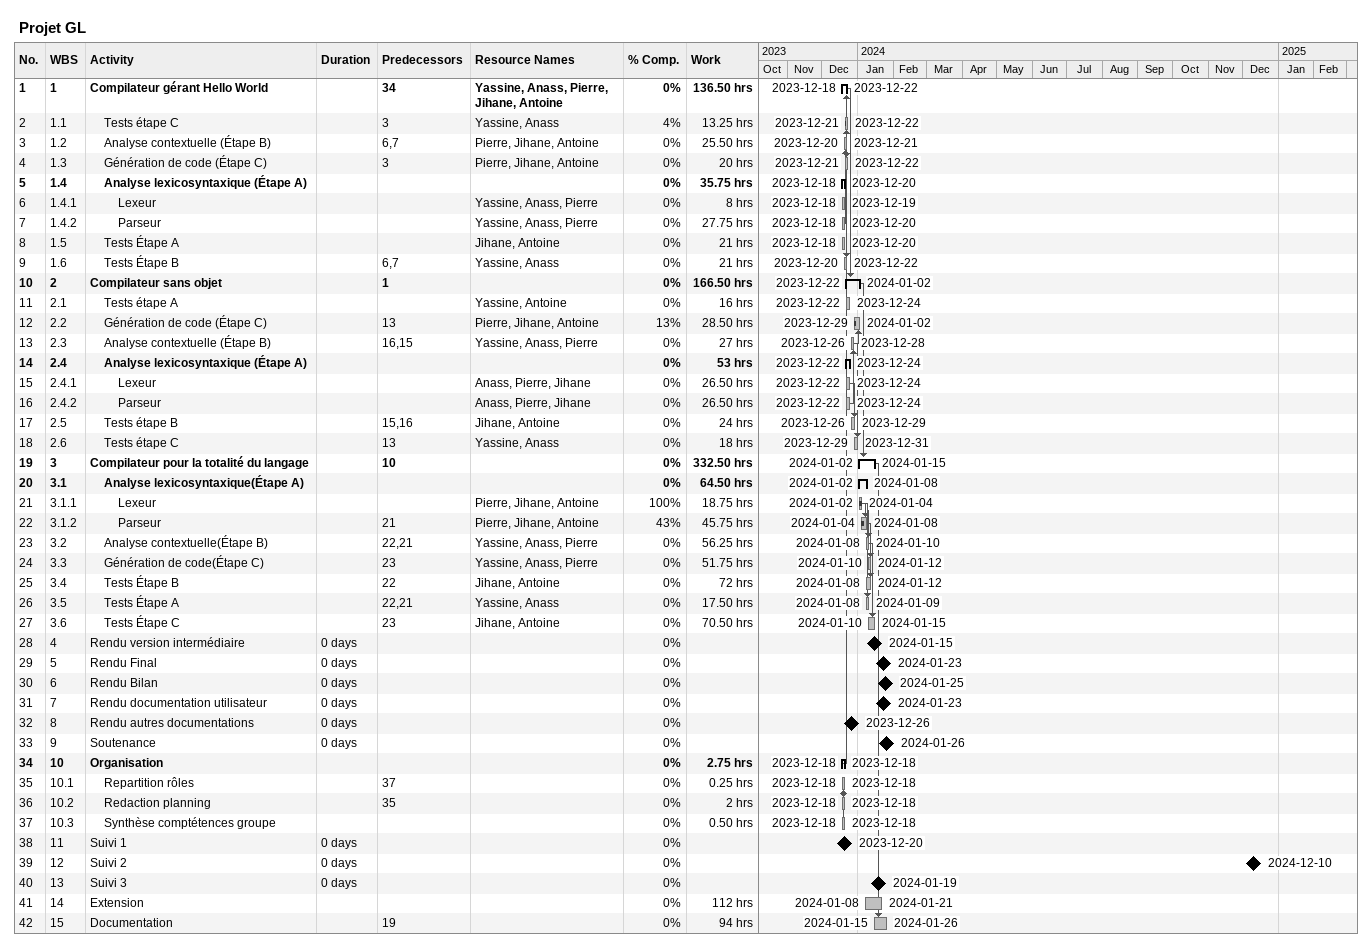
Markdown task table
Projet GL

| ID | WBS | Task | Duration | Start | Finish | Predecessors | Resources | % complete | Work (h) |
|---|---|---|---|---|---|---|---|---|---|
| 1 | 1 | **Compilateur gérant Hello World** |  | 2023-12-18 | 2023-12-22 | 34 | Yassine, Anass, Pierre, Jihane, Antoine | 0 | 136.50 |
| 2 | 1.1 | Tests étape C |  | 2023-12-21 | 2023-12-22 | 3 | Yassine, Anass | 4 | 13.25 |
| 3 | 1.2 | Analyse contextuelle (Étape B) |  | 2023-12-20 | 2023-12-21 | 6, 7 | Pierre, Jihane, Antoine | 0 | 25.50 |
| 4 | 1.3 | Génération de code (Étape C) |  | 2023-12-21 | 2023-12-22 | 3 | Pierre, Jihane, Antoine | 0 | 20 |
| 5 | 1.4 | **Analyse lexicosyntaxique (Étape A)** |  | 2023-12-18 | 2023-12-20 |  |  | 0 | 35.75 |
| 6 | 1.4.1 | Lexeur |  | 2023-12-18 | 2023-12-19 |  | Yassine, Anass, Pierre | 0 | 8 |
| 7 | 1.4.2 | Parseur |  | 2023-12-18 | 2023-12-20 |  | Yassine, Anass, Pierre | 0 | 27.75 |
| 8 | 1.5 | Tests Étape A |  | 2023-12-18 | 2023-12-20 |  | Jihane, Antoine | 0 | 21 |
| 9 | 1.6 | Tests Étape B |  | 2023-12-20 | 2023-12-22 | 6, 7 | Yassine, Anass | 0 | 21 |
| 10 | 2 | **Compilateur sans objet** |  | 2023-12-22 | 2024-01-02 | 1 |  | 0 | 166.50 |
| 11 | 2.1 | Tests étape A |  | 2023-12-22 | 2023-12-24 |  | Yassine, Antoine | 0 | 16 |
| 12 | 2.2 | Génération de code (Étape C) |  | 2023-12-29 | 2024-01-02 | 13 | Pierre, Jihane, Antoine | 13 | 28.50 |
| 13 | 2.3 | Analyse contextuelle (Étape B) |  | 2023-12-26 | 2023-12-28 | 16, 15 | Yassine, Anass, Pierre | 0 | 27 |
| 14 | 2.4 | **Analyse lexicosyntaxique (Étape A)** |  | 2023-12-22 | 2023-12-24 |  |  | 0 | 53 |
| 15 | 2.4.1 | Lexeur |  | 2023-12-22 | 2023-12-24 |  | Anass, Pierre, Jihane | 0 | 26.50 |
| 16 | 2.4.2 | Parseur |  | 2023-12-22 | 2023-12-24 |  | Anass, Pierre, Jihane | 0 | 26.50 |
| 17 | 2.5 | Tests étape B |  | 2023-12-26 | 2023-12-29 | 15, 16 | Jihane, Antoine | 0 | 24 |
| 18 | 2.6 | Tests étape C |  | 2023-12-29 | 2023-12-31 | 13 | Yassine, Anass | 0 | 18 |
| 19 | 3 | **Compilateur pour la totalité du langage** |  | 2024-01-02 | 2024-01-15 | 10 |  | 0 | 332.50 |
| 20 | 3.1 | **Analyse lexicosyntaxique(Étape A)** |  | 2024-01-02 | 2024-01-08 |  |  | 0 | 64.50 |
| 21 | 3.1.1 | Lexeur |  | 2024-01-02 | 2024-01-04 |  | Pierre, Jihane, Antoine | 100 | 18.75 |
| 22 | 3.1.2 | Parseur |  | 2024-01-04 | 2024-01-08 | 21 | Pierre, Jihane, Antoine | 43 | 45.75 |
| 23 | 3.2 | Analyse contextuelle(Étape B) |  | 2024-01-08 | 2024-01-10 | 22, 21 | Yassine, Anass, Pierre | 0 | 56.25 |
| 24 | 3.3 | Génération de code(Étape C) |  | 2024-01-10 | 2024-01-12 | 23 | Yassine, Anass, Pierre | 0 | 51.75 |
| 25 | 3.4 | Tests Étape B |  | 2024-01-08 | 2024-01-12 | 22 | Jihane, Antoine | 0 | 72 |
| 26 | 3.5 | Tests Étape A |  | 2024-01-08 | 2024-01-09 | 22, 21 | Yassine, Anass | 0 | 17.50 |
| 27 | 3.6 | Tests Étape C |  | 2024-01-10 | 2024-01-15 | 23 | Jihane, Antoine | 0 | 70.50 |
| 28 | 4 | Rendu version intermédiaire | 0d | 2024-01-15 | 2024-01-15 |  |  | 0 |  |
| 29 | 5 | Rendu Final | 0d | 2024-01-23 | 2024-01-23 |  |  | 0 |  |
| 30 | 6 | Rendu Bilan | 0d | 2024-01-25 | 2024-01-25 |  |  | 0 |  |
| 31 | 7 | Rendu documentation utilisateur | 0d | 2024-01-23 | 2024-01-23 |  |  | 0 |  |
| 32 | 8 | Rendu autres documentations | 0d | 2023-12-26 | 2023-12-26 |  |  | 0 |  |
| 33 | 9 | Soutenance | 0d | 2024-01-26 | 2024-01-26 |  |  | 0 |  |
| 34 | 10 | **Organisation** |  | 2023-12-18 | 2023-12-18 |  |  | 0 | 2.75 |
| 35 | 10.1 | Repartition rôles |  | 2023-12-18 | 2023-12-18 | 37 |  | 0 | 0.25 |
| 36 | 10.2 | Redaction planning |  | 2023-12-18 | 2023-12-18 | 35 |  | 0 | 2 |
| 37 | 10.3 | Synthèse comptétences groupe |  | 2023-12-18 | 2023-12-18 |  |  | 0 | 0.50 |
| 38 | 11 | Suivi 1 | 0d | 2023-12-20 | 2023-12-20 |  |  | 0 |  |
| 39 | 12 | Suivi 2 | 0d | 2024-12-10 | 2024-12-10 |  |  | 0 |  |
| 40 | 13 | Suivi 3 | 0d | 2024-01-19 | 2024-01-19 |  |  | 0 |  |
| 41 | 14 | Extension |  | 2024-01-08 | 2024-01-21 |  |  | 0 | 112 |
| 42 | 15 | Documentation |  | 2024-01-15 | 2024-01-26 | 19 |  | 0 | 94 |
